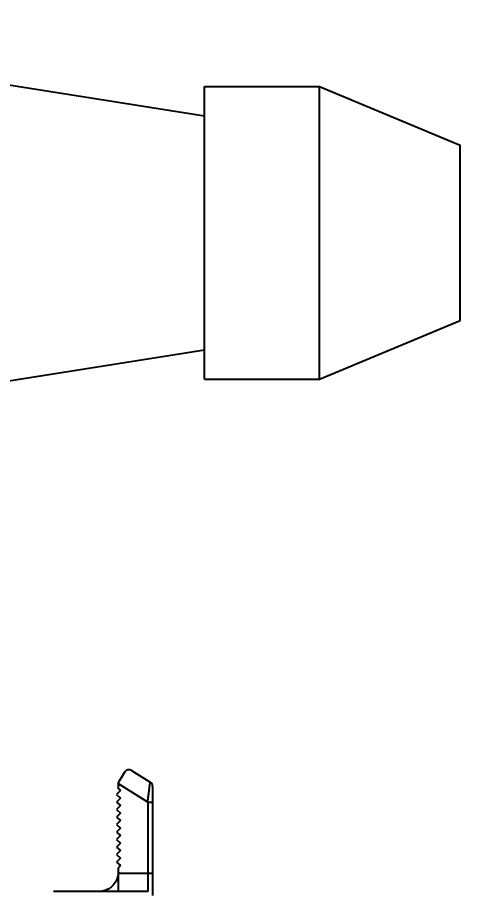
# Model space of a CAD drawing. Header units: millimetres. Extents: x 2423 to 7028, y 909 to 2460.
# Drawn here: x 6417.1 to 6464.3, y 1406.3 to 1495.9 of the extents above; entities that cross this region are included whole.
import ezdxf

# ---------------------------------------------------------------- set-up
doc = ezdxf.new("R2010")
doc.units = ezdxf.units.MM
doc.layers.add('DIM', color=2, linetype='Continuous')
doc.styles.get("Standard").update_dxf_attribs({"font": ''})
doc.styles.get('Standard').set_extended_font_data('SimSun')
doc.dimstyles.get("Standard").update_dxf_attribs({"dimscale": 6, "dimtxt": 5, "dimasz": 3, "dimexe": 0.18, "dimexo": 0.0625, "dimgap": 0.8, "dimtad": 1, "dimtoh": 1, "dimdec": 1, "dimzin": 0, "dimdsep": 46, "dimtxsty": 'Standard', "dimcen": 0.09, "dimclrd": 256, "dimclre": 256, "dimclrt": 256, "dimadec": 0, "dimazin": 2, "dimtfac": 1, "dimtdec": 1, "dimtofl": 0, "dimtmove": 0, "dimatfit": 3, "dimfxl": 0, "dimtolj": 1, "dimtzin": 0, "dimarcsym": 0})

# ---------------------------------------------------------------- blocks, each defined once
blk = doc.blocks.new('*D20')
at = {"layer": 'Defpoints', "color": 0}
for p in [(6316.551, 1744.326), (6554.503, 1744.326), (6316.551, 1242.326)]:
    blk.add_point(p, dxfattribs=at)
at = {"layer": 'DIM', "lineweight": -2}
for p, q in [((6316.926, 1744.326), (6555.583, 1744.326)), ((6554.503, 1260.326), (6554.503, 1726.326)), ((6316.926, 1242.326), (6555.583, 1242.326))]:
    blk.add_line(p, q, dxfattribs=at)
at = {"layer": 'DIM'}
for points in [[(6551.503, 1726.326), (6557.503, 1726.326), (6554.503, 1744.326)], [(6551.503, 1260.326), (6557.503, 1260.326), (6554.503, 1242.326)]]:
    blk.add_solid(points, dxfattribs=at)
at = {"layer": 'DIM', "insert": (6534.703, 1493.326), "char_height": 30, "attachment_point": 5, "rotation": 90}
blk.add_mtext('\\A1;502.0', dxfattribs=at)

msp = doc.modelspace()

# ---------------------------------------------------------------- linework, layer by layer
for p, q in [((6411.051, 1489.826), (6436.271, 1485.826)), ((6436.271, 1488.826), (6448.051, 1488.826)), ((6436.271, 1458.826), (6436.271, 1488.826)), ((6448.051, 1488.826), (6462.451, 1482.826)), ((6448.051, 1458.826), (6448.051, 1488.826)), ((6462.451, 1464.826), (6462.451, 1482.826)), ((6448.051, 1458.826), (6462.451, 1464.826)), ((6411.051, 1457.826), (6436.271, 1461.826)), ((6436.271, 1458.826), (6448.051, 1458.826)), ((6428.107, 1418.541), (6427.443, 1417.478)), ((6428.796, 1418.7), (6430.708, 1417.505)), ((6427.443, 1416.818), (6427.443, 1417.478)), ((6430.443, 1415.452), (6427.443, 1417.326)), ((6430.943, 1417.081), (6430.943, 1405.881)), ((6427.643, 1416.634), (6427.259, 1416.217)), ((6427.259, 1416.217), (6427.643, 1415.864)), ((6427.443, 1416.818), (6427.643, 1416.634)), ((6427.643, 1415.864), (6427.259, 1415.447)), ((6427.259, 1415.447), (6427.643, 1415.094)), ((6430.443, 1415.452), (6430.443, 1406.276)), ((6427.643, 1415.094), (6427.259, 1414.677)), ((6427.259, 1414.677), (6427.643, 1414.324)), ((6427.643, 1414.324), (6427.259, 1413.907)), ((6427.259, 1413.907), (6427.643, 1413.554)), ((6427.643, 1413.554), (6427.259, 1413.137)), ((6427.259, 1413.137), (6427.643, 1412.784)), ((6427.643, 1412.784), (6427.259, 1412.367)), ((6427.259, 1412.367), (6427.643, 1412.014)), ((6427.643, 1412.014), (6427.259, 1411.597)), ((6427.259, 1411.597), (6427.643, 1411.244)), ((6427.643, 1411.244), (6427.259, 1410.827)), ((6427.259, 1410.827), (6427.643, 1410.474)), ((6427.643, 1410.474), (6427.259, 1410.057)), ((6427.259, 1410.057), (6427.643, 1409.704)), ((6427.643, 1409.704), (6427.259, 1409.287)), ((6427.259, 1409.287), (6427.643, 1408.934)), ((6427.643, 1408.934), (6427.443, 1408.717)), ((6427.443, 1408.276), (6427.443, 1408.717)), ((6427.443, 1408.239), (6427.443, 1408.276)), ((6427.443, 1408.178), (6427.443, 1408.239)), ((6427.443, 1408.136), (6427.443, 1408.178)), ((6430.443, 1408.136), (6427.443, 1408.136)), ((6427.443, 1406.276), (6427.443, 1408.136)), ((6430.445, 1406.276), (6420.942, 1406.276)), ((6425.451, 1406.276), (6425.443, 1406.276))]:
    msp.add_line(p, q)
for points in [[(6427.443, 1408.277), (6427.438, 1408.181), (6427.42, 1408.031)], [(6427.346, 1407.705), (6427.284, 1407.526), (6427.203, 1407.348), (6427.111, 1407.188), (6427.015, 1407.051), (6426.916, 1406.932), (6426.814, 1406.827), (6426.711, 1406.735), (6426.609, 1406.656), (6426.507, 1406.587), (6426.407, 1406.528), (6426.309, 1406.477), (6426.213, 1406.433), (6426.12, 1406.397), (6426.029, 1406.366), (6425.94, 1406.341), (6425.854, 1406.321), (6425.77, 1406.305), (6425.69, 1406.292), (6425.612, 1406.284), (6425.538, 1406.279), (6425.479, 1406.276), (6425.451, 1406.276)], [(6427.42, 1408.031), (6427.39, 1407.874), (6427.346, 1407.705)]]:
    msp.add_lwpolyline(points)
for centre, radius, start, end in [((6428.531, 1418.276), 0.5, 58, 148), ((6430.443, 1417.081), 0.5, 0, 58), ((6420.941, 1405.774), 0.502, 90.03944, 108.52262)]:
    msp.add_arc(centre, radius, start, end)
for points, knots in [([(6430.443, 1415.452), (6430.458, 1415.579), (6430.489, 1415.828), (6430.534, 1416.193), (6430.576, 1416.534), (6430.61, 1416.8), (6430.635, 1416.992), (6430.652, 1417.118), (6430.666, 1417.229), (6430.679, 1417.324), (6430.69, 1417.399), (6430.697, 1417.449), (6430.702, 1417.478), (6430.704, 1417.494), (6430.706, 1417.499), (6430.707, 1417.506), (6430.708, 1417.505)], [0, 0, 0, 0, 0.185285, 0.364428, 0.532178, 0.68367, 0.751758, 0.813566, 0.868069, 0.914242, 0.951138, 0.978103, 0.987682, 0.994564, 0.998681, 1, 1, 1, 1]), ([(6430.443, 1415.452), (6430.504, 1415.452), (6430.596, 1415.451), (6430.713, 1415.447), (6430.792, 1415.442), (6430.855, 1415.437), (6430.903, 1415.431), (6430.927, 1415.426), (6430.943, 1415.42), (6430.943, 1415.417)], [0, 0, 0, 0, 0.365373, 0.543209, 0.702219, 0.831298, 0.924539, 0.979106, 1, 1, 1, 1]), ([(6430.943, 1408.101), (6430.943, 1408.105), (6430.925, 1408.111), (6430.901, 1408.116), (6430.853, 1408.122), (6430.792, 1408.127), (6430.717, 1408.131), (6430.6, 1408.135), (6430.507, 1408.136), (6430.443, 1408.136)], [0, 0, 0, 0, 0.023397, 0.081286, 0.173808, 0.297561, 0.448139, 0.619985, 1, 1, 1, 1])]:
    msp.add_open_spline(points, degree=3, knots=knots)

# ---------------------------------------------------------------- dimensions: what is measured, and where the dimension line sits
at = {"layer": 'DIM'}
dim = msp.add_linear_dim(base=(6554.503, 1744.326), p1=(6316.551, 1242.326), p2=(6316.551, 1744.326), angle=90, dimstyle='Standard', dxfattribs=at)
dim.commit()
dim.dimension.update_dxf_attribs({"geometry": '*D20', "text_midpoint": (6534.703, 1493.326)})

doc.saveas('drawing.dxf')
